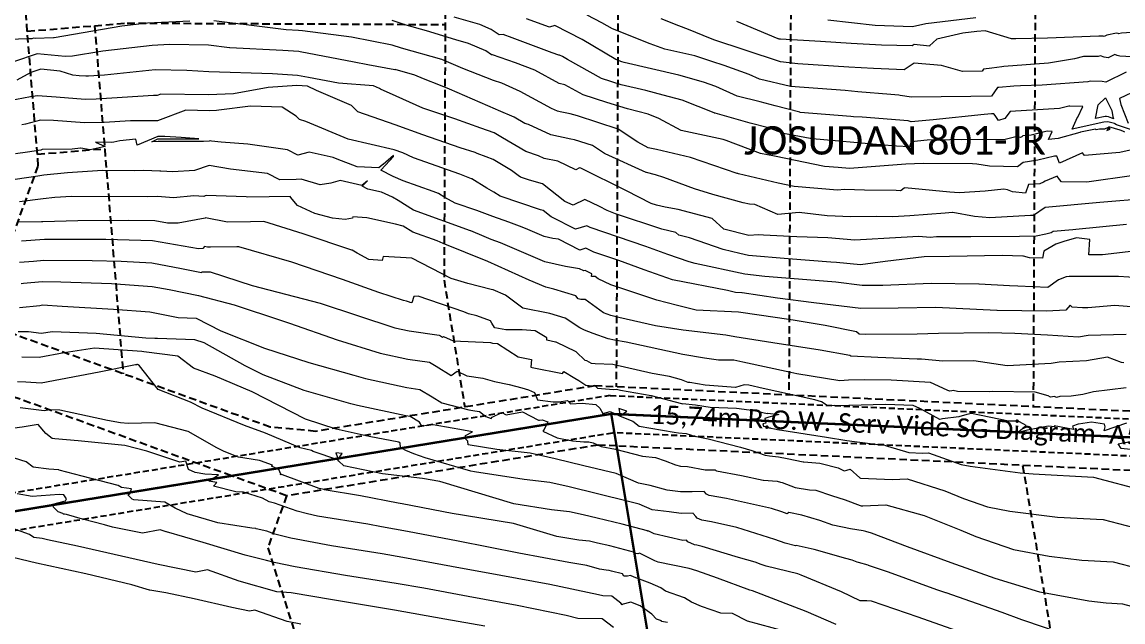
# Model space of a CAD drawing. Header units: metres. Extents: x 5688 to 19740, y -52 to 3406.
# Drawn here: x 7994.7 to 8461.1, y 1180.8 to 1435.2 of the extents above; entities that cross this region are included whole.
import ezdxf
from ezdxf.enums import TextEntityAlignment as Align

# ---------------------------------------------------------------- set-up
doc = ezdxf.new("R2010")
doc.units = ezdxf.units.M
doc.linetypes.add('DASHED', pattern=[19.05, 12.7, -6.35])
doc.linetypes.add('HIDDEN', pattern=[9.525, 6.35, -3.175])
for name, color, linetype in [('Contours', 7, 'Continuous'), ('DORPNAAM', 7, 'Continuous'), ('LINES', 7, 'Continuous'), ('SERV', 7, 'Continuous'), ('SITE', 7, 'Continuous')]:
    doc.layers.add(name, color=color, linetype=linetype)
doc.styles.add('CALIBRII', font='calibri.ttf')

# ---------------------------------------------------------------- blocks, each defined once
blk = doc.blocks.new('CONTOURS-CG')
at = {"layer": 'Contours', "color": 253, "lineweight": 9, "true_color": 0xa1a3a5}
for points, elevation in [([(32300.72, 249.99), (32275.65, 248.19), (32274.46, 247.94), (32274.28, 248.15), (32273.64, 248.21), (32269.54, 247.34), (32268.31, 246.88), (32267.91, 247.04), (32266.02, 246.93), (32244.33, 246.11), (32230.98, 245.8), (32229.14, 245.79), (32217.98, 249.3), (32217.98, 249.3), (32214.46, 248.96), (32208.52, 248.25), (32197.44, 245.73), (32194.41, 242.81), (32194.41, 242.8), (32187.79, 243.44), (32187.02, 242.93), (32174.05, 243.15), (32161.1, 243.87), (32148.16, 244.64), (32131.19, 245.7), (32130.68, 245.74), (32130.42, 245.83), (32130.18, 245.9), (32112.67, 253.12)], 1444.5), ([(32277.7, 231.75), (32269.02, 227.54), (32267.55, 227.73), (32262.46, 227.88), (32261.4, 227.62), (32242.03, 226.26), (32232.97, 225.94), (32230.01, 225.77), (32223.73, 225.27), (32223.22, 225.2), (32220.61, 221.47), (32220.61, 221.47), (32211.88, 221.35), (32186.79, 221.04), (32181.92, 221.78), (32181.4, 221.91), (32177.9, 222.18), (32163.99, 223.35), (32163.98, 223.35), (32158.62, 224), (32158.61, 224), (32135.45, 225.59), (32135.44, 225.59), (32122.33, 228.71), (32117.97, 230.68), (32107.3, 234.5), (32102.19, 236.2), (32094.94, 238.59), (32082.28, 241.5), (32082.28, 241.5), (32076.05, 243.77), (32060.09, 250.01), (32055.5, 252.68), (32049.31, 255.92)], 1445.5), ([(32277.05, 206.24), (32276.27, 206.67), (32275.12, 207.08), (32270.38, 208.47), (32270.29, 208.46), (32268.47, 207.52), (32268.47, 207.52), (32266.34, 207.6), (32264.94, 207.24), (32264.7, 207.55), (32258.34, 206.31), (32258.05, 206.1), (32248.82, 203.54), (32244.74, 203.19), (32246.38, 206.6), (32244.25, 206.66), (32237.42, 204.96), (32233.89, 204.75), (32233.49, 204.25), (32232.92, 204.07), (32230.94, 204.34), (32226.45, 203.19), (32207.89, 203.01), (32204.76, 203.1), (32203.03, 203.09), (32193.33, 202.86), (32186.54, 202.11), (32185.83, 200.02), (32185.83, 200.02), (32180.34, 200.4), (32173.44, 200.97), (32144.83, 203.51), (32144.83, 203.51), (32144.19, 203.55), (32143.84, 203.58), (32132.55, 205.68), (32126.09, 208.14), (32118.36, 210.15), (32103.61, 214.26), (32103.59, 214.26), (32103.28, 214.33), (32103.11, 214.42), (32089.53, 219.87), (32081.45, 221.89), (32074.13, 224), (32074.13, 224), (32063.7, 226.4), (32063.7, 226.4), (32055.43, 229.04), (32040.96, 237.1), (32038.86, 238.32), (32037.6, 238.98), (32037.36, 238.9), (32034.56, 239.91), (32017.56, 246.27), (32017.56, 246.27), (32013.69, 247.66), (32012.04, 247.56), (32008.64, 249.79), (32003.83, 251.95), (31993, 254.99)], 1446.5), ([(32280.93, 187.92), (32260.98, 185.1), (32250.25, 185.25), (32249.49, 186.25), (32248.49, 187.56), (32248.49, 187.57), (32243.38, 185.51), (32242.71, 185.02), (32241.16, 184.34), (32236.34, 184.07), (32235.07, 180.39), (32235.07, 180.39), (32229.58, 180.96), (32227.43, 181.85), (32225.85, 182.15), (32217.95, 181.3), (32206.98, 180.54), (32202.93, 180.89), (32183.86, 182.64), (32183.61, 182.58), (32182.31, 181.58), (32181.96, 181.45), (32180.27, 181.56), (32166.85, 181.71), (32158.4, 181.94), (32155.41, 181.71), (32155.4, 181.71), (32137.04, 183.21), (32130.19, 184.62), (32113.5, 188.63), (32113.5, 188.63), (32113.15, 188.7), (32113.09, 188.71), (32112.93, 188.77), (32093.15, 195.56), (32078.66, 198.91), (32075.14, 199.68), (32070.84, 201.99), (32062.5, 207.52), (32062.49, 207.53), (32045.26, 213.23), (32042.17, 214.05), (32037.93, 214.94), (32036.74, 215.19), (32034.15, 216.37), (32021, 223.47), (32021, 223.47), (32013.15, 227.01), (32009.66, 228.19), (31996.71, 233.3), (31987.78, 237.09), (31987.72, 237.11), (31970.68, 241.91), (31966.73, 243.13), (31949.51, 246.57), (31928.69, 249.24), (31926.98, 249.39), (31921.85, 249.64), (31921.85, 249.64), (31912.8, 250.85), (31891.22, 253.46)], 1447.5), ([(31880.96, 253.3), (31863.1, 252.48), (31863.06, 252.48), (31852.16, 251.18), (31823.5, 246.26), (31823.23, 246.23), (31823.23, 246.23), (31815.5, 246.02), (31814.73, 246.1), (31814.07, 245.87), (31812.25, 245.91), (31800.78, 245.46), (31800.78, 245.46), (31785.61, 246.54), (31784.12, 246.67), (31781.81, 247.1), (31765.34, 252.4), (31755.77, 257.04)], 1447.5), ([(32277.78, 167.18), (32256.38, 164.99), (32255.07, 164.86), (32246.7, 164.11), (32245.91, 163.57), (32243.61, 163), (32239.59, 162.2), (32232.47, 162.04), (32211.85, 161.87), (32197.27, 161.83), (32194.65, 161.67), (32189.77, 162.09), (32189.77, 162.09), (32182.35, 161.56), (32162.75, 160.5), (32151.26, 161.53), (32138.1, 161.94), (32124.06, 162.56), (32121.94, 162.81), (32117.79, 162.43), (32117.78, 162.43), (32107.27, 165.08), (32102.27, 169.65), (32102.27, 169.65), (32087.85, 173.52), (32082.41, 174.42), (32078.76, 175.3), (32076.42, 176.09), (32066.05, 181.42), (32046.62, 191), (32046.04, 191.09), (32044.59, 190.37), (32036.88, 193.94), (32031.09, 195.17), (32028.73, 196.25), (32023.34, 198.06), (32023.33, 198.06), (32013.48, 203.82), (32009.86, 205.98), (32004.23, 207.92), (31993.3, 211.89), (31993.29, 211.89), (31979.68, 216.47), (31979.65, 216.48), (31968.43, 221.56), (31968.35, 221.5), (31961.74, 224.49), (31961.28, 224.82), (31958.82, 225.97), (31943.92, 227.06), (31931.24, 229.41), (31926.56, 230.32), (31926.54, 230.32), (31916.02, 230.99), (31889.05, 231.88), (31879.75, 232.44), (31879.75, 232.44), (31866.25, 232.64), (31844.87, 230.49), (31838.01, 230.02), (31836.92, 230), (31834.06, 230.21), (31831.41, 230.44), (31826.04, 232.18), (31817.94, 233.01), (31813.58, 231.53), (31807.71, 228.35)], 1448.5), ([(32214, 254.69), (32192.77, 252.14), (32187.18, 250.87), (32187.17, 250.86), (32171.37, 251.47), (32151.22, 253.76)], 1444), ([(32282.81, 238.05), (32274.99, 238.51), (32273.86, 238.82), (32272.85, 239.24), (32269.97, 237.85), (32268.41, 238.05), (32266.76, 238.63), (32265.87, 238.36), (32259.55, 238.34), (32255.75, 237.43), (32244.81, 235.46), (32225.79, 234.06), (32225.79, 234.06), (32225.05, 233.92), (32220.72, 233.47), (32217.24, 232.95), (32216.95, 232.55), (32216.63, 232.07), (32216.62, 232.07), (32208.38, 231.97), (32199.45, 234.47), (32187.82, 235.59), (32183.55, 232.69), (32170.59, 233.21), (32160.17, 233.85), (32138.58, 235.28), (32131.24, 236.05), (32116.3, 241.01), (32103.01, 245.41), (32102.99, 245.41), (32098.51, 247.26), (32092.31, 249.85), (32088.09, 251.38), (32080.64, 254.29)], 1445), ([(32283.18, 144.52), (32274.42, 145.12), (32274.42, 145.12), (32253.52, 145.14), (32252.19, 144.9), (32249.04, 143.68), (32244.49, 140.41), (32231.84, 140.97), (32228.29, 141.14), (32215.4, 141.8), (32215.31, 141.81), (32195.05, 142.08), (32174.61, 141.28), (32165.82, 141.21), (32154.64, 142.63), (32145.92, 143.41), (32124.53, 145.06), (32116.09, 146.1), (32116.09, 146.1), (32095.05, 150.64), (32092.6, 151.26), (32083.52, 154.37), (32074.16, 157.79), (32050.6, 165.85), (32050.36, 165.95), (32050.31, 165.97), (32049.14, 166.55), (32044.43, 165.11), (32044.43, 165.11), (32034.39, 170.2), (32034.11, 170.38), (32030.74, 173.02), (32030.73, 173.02), (32029.51, 173.39), (32012.41, 179.14), (32009.82, 180.83), (32006.78, 182.51), (32000.4, 186.45), (32000.37, 186.46), (31995.31, 188.51), (31975.78, 195.34), (31975.78, 195.34), (31971.24, 197.58), (31971.24, 197.58), (31967.51, 198.77), (31948.05, 203.36), (31948.05, 203.36), (31930.17, 210.73), (31927.49, 211.65), (31926.06, 213.1), (31920.12, 216.87), (31906.68, 217.24), (31893.34, 215.65), (31892.29, 215.51), (31889.19, 215.36), (31879.28, 215.56), (31867.3, 211.11), (31855.81, 211.14), (31844.72, 210.38), (31836.4, 210.25), (31823.3, 211.22), (31817.71, 211.3), (31811.32, 209.63), (31809.8, 209.32)], 1449.5), ([(32282.56, 224.25), (32274.86, 220.52), (32275.42, 217.97), (32278.45, 210.13)], 1446), ([(32279.52, 207.47), (32273.55, 209.42), (32272.84, 209.84), (32272.67, 209.9), (32269.87, 210.72), (32268.16, 210.54), (32254.72, 207.6), (32257.07, 212.58), (32257.13, 212.62), (32259.28, 217.09), (32253.78, 217.32), (32253.36, 217.27), (32249.41, 216.29), (32228.58, 215.06), (32226.2, 212.1), (32223.52, 211.25), (32222.14, 213.27), (32222.13, 213.28), (32221.63, 214.08), (32220.56, 214.06), (32217.54, 213.72), (32195.84, 211.49), (32186.6, 210.7), (32185.36, 211.01), (32165.8, 212.58), (32162.19, 212.78), (32161.04, 212.87), (32139.53, 214.68), (32139.48, 214.69), (32128.96, 217.43), (32122.59, 219.2), (32122.58, 219.2), (32112.91, 221.5), (32112.85, 221.52), (32103.85, 225.58), (32098.63, 227.45), (32088.14, 230.47), (32065, 235.8), (32064.98, 235.8), (32064.01, 236.16), (32061.53, 237.13), (32047.18, 245.5), (32035.62, 251.54), (32033.36, 250.79), (32023.68, 254.29)], 1446), ([(32277.67, 120.53), (32261.62, 120.01), (32257.51, 119.36), (32257.5, 119.36), (32244.3, 120.22), (32230.55, 120.93), (32219.48, 121.17), (32198.17, 120.85), (32189.19, 120.68), (32189.17, 120.68), (32167.4, 120.47), (32164.49, 120.58), (32163.43, 121.63), (32150.08, 124.3), (32136.65, 126.51), (32129.89, 127.6), (32113.38, 129.96), (32095.48, 130.86), (32095.47, 130.86), (32087.57, 132.79), (32078.81, 135.01), (32059.34, 141.53), (32054.02, 144.15), (32052.75, 145.07), (32051.18, 145.03), (32051.28, 146.23), (32048.44, 147.63), (32047.92, 147.48), (32046.14, 148.39), (32040.16, 149.26), (32031.42, 151.3), (32012.61, 159.42), (32008.68, 160.78), (32005.68, 161.98), (31999.97, 164.49), (31999.96, 164.49), (31975.76, 173.27), (31975.76, 173.27), (31969.31, 177.28), (31966.79, 178.74), (31962.18, 180.9), (31956.46, 182.16), (31956.46, 182.16), (31954.07, 183.36), (31956.24, 185.7), (31953.82, 183.65), (31944.7, 185.74), (31940.69, 184.65), (31936.25, 183.9), (31928.12, 186.37), (31926.06, 186.15), (31919.19, 186.12), (31913.97, 188.76), (31898.22, 190.6), (31889.22, 192.11), (31883.03, 190.02), (31873.78, 189.44), (31868.76, 189.72), (31868.34, 189.74), (31861.47, 190.01), (31857.59, 189.89), (31844.06, 189.98), (31844.06, 189.98), (31829.23, 189), (31819.19, 187.98), (31816.59, 187.65), (31807.01, 186.22)], 1450.5), ([(32279.36, 198.64), (32274.94, 197.64), (32260.01, 196.35), (32259.15, 197.47), (32249.41, 193.19), (32248.34, 196.09), (32247.28, 196.13), (32240.25, 194.34), (32234.04, 193.35), (32231.64, 191.51), (32231.63, 191.51), (32219.76, 191.84), (32214.39, 192.73), (32212.53, 192.86), (32191.62, 192.92), (32184.29, 192.64), (32160.47, 190.87), (32160.47, 190.87), (32155.7, 191.23), (32149.85, 191.75), (32128.66, 196.11), (32122.82, 197.19), (32108.23, 202.75), (32107.76, 202.88), (32106.87, 203.12), (32089.21, 207.01), (32079.69, 212.12), (32075.15, 213.94), (32066.34, 216.14), (32057.61, 218.85), (32047.64, 222.03), (32039.93, 226.32), (32039.93, 226.32), (32037.51, 226.89), (32027.18, 232.56), (32018.95, 235.63), (32009.27, 239.11), (32008.85, 239.09), (32006.33, 240.74), (31999.06, 243.83), (31993.65, 245.35), (31981.19, 249.22), (31981.19, 249.22), (31972.59, 251.64), (31972.59, 251.64), (31966.71, 253.58)], 1447), ([(32277.69, 97.85), (32263.79, 96.13), (32259.25, 95.02), (32254.4, 94.28), (32249.6, 94.27), (32249.59, 94.27), (32248.17, 93.73), (32247.31, 94.14), (32245.68, 93.89), (32245.68, 93.89), (32244.63, 94.47), (32239.06, 96.07), (32220.86, 96.27), (32219.8, 96.22), (32206.22, 96.33), (32204.41, 96.7), (32203.78, 96.58), (32202.87, 96.42), (32201.9, 96.94), (32194.79, 100.11), (32178.09, 101.19), (32166.75, 101.3), (32160.06, 101.11), (32156.34, 100.8), (32138.09, 103.83), (32135.59, 104.31), (32115.3, 108.74), (32111.41, 109.65), (32104.95, 109.54), (32099.01, 110.46), (32089.89, 111.98), (32065.84, 117.28), (32065.84, 117.28), (32060.94, 118.06), (32058.21, 118.66), (32051.91, 120.97), (32048.13, 122.39), (32046.19, 123.26), (32039.97, 127.38), (32039.96, 127.39), (32033.53, 129.41), (32022.09, 131.69), (32014.78, 137.16), (32009.46, 139.44), (32008.66, 139.52), (31998.79, 142.16), (31991.73, 144.25), (31975.11, 152.83), (31975.11, 152.83), (31962.88, 153.5), (31962.46, 151.81), (31956.82, 152.34), (31951.9, 154.96), (31949.79, 156.23), (31949.62, 156.29), (31929.05, 163.16), (31912.32, 168.36), (31906.7, 168.26), (31896.97, 168.14), (31887.59, 169.9), (31887.47, 169.76), (31876.04, 167.68), (31871.48, 167.75), (31866.1, 168.68), (31855.04, 168.87), (31833.51, 168.75), (31818.69, 168.27), (31818.09, 168.23), (31807.78, 168.13)], 1451.5), ([(32286.92, 178.2), (32266.56, 176.42), (32243.37, 174.35), (32238.42, 170.93), (32238.25, 170.89), (32237.1, 170.89), (32219.92, 169.9), (32219.91, 169.9), (32213.4, 170.46), (32204.17, 172.22), (32204.16, 172.22), (32200.94, 171.87), (32186.02, 170.84), (32178.84, 170.41), (32171.83, 170.52), (32161.02, 170.41), (32161.02, 170.41), (32150.96, 170.85), (32139.18, 172.26), (32139.17, 172.26), (32130.14, 171.43), (32130.13, 171.43), (32120.29, 175.56), (32118.09, 175.74), (32115.43, 176.29), (32102.57, 179.8), (32094.81, 182.2), (32081.87, 187), (32078.26, 188.24), (32074.39, 189.13), (32074.38, 189.14), (32056.93, 197.09), (32056.7, 197.22), (32051.56, 200.62), (32051.56, 200.62), (32044.02, 203.05), (32042.44, 203.37), (32033.92, 205.18), (32024.52, 209.46), (32022.98, 209.98), (32018.45, 212.63), (32011.8, 215.42), (32010.56, 216.03), (31991.05, 224.44), (31987.25, 226), (31979.95, 228.88), (31976.37, 230.4), (31967.95, 232.77), (31967.88, 232.73), (31956.41, 234.83), (31950.66, 235.92), (31927.68, 240.38), (31927.16, 240.46), (31920.4, 240.89), (31897.89, 241.97), (31897.85, 241.98), (31888.93, 243.17), (31888.93, 243.17), (31872.36, 243.4), (31865, 243.06), (31844.15, 240.6), (31843.23, 240.46), (31831.34, 238.43), (31831.34, 238.43), (31828.16, 238.34), (31816.35, 239.55), (31816.33, 239.55), (31806.23, 236.12)], 1448), ([(31808.85, 151.17), (31814.75, 151.62), (31819.08, 152), (31839.67, 151.91), (31851.85, 151.54), (31864.92, 150.87), (31877.42, 148.47), (31885.97, 146.81), (31886.17, 147.03), (31889.63, 147.09), (31907.44, 141.33), (31936.22, 133.81), (31936.22, 133.81), (31967.89, 123.37), (31967.89, 123.37), (31973.89, 122.06), (31986.68, 120.26), (31987.12, 119.99), (31988.1, 119.39), (31988.49, 119.68), (31992.5, 117.75), (32008.34, 117.07), (32009.2, 116.78), (32009.2, 116.78), (32011.33, 116.71), (32020.11, 110.98), (32025.69, 109.9), (32025.48, 106.59), (32026.01, 106.47), (32038.9, 103.95), (32039.38, 104.83), (32044.08, 101.97), (32045.74, 100.93), (32048.8, 98.95), (32052.83, 98.54), (32052.83, 98.54), (32053.68, 97.75), (32053.68, 97.75), (32060.45, 97.11), (32061.81, 97.36), (32063.38, 96.84), (32076.42, 94.59), (32089.26, 91.26), (32089.28, 91.2), (32089.69, 91.14), (32089.74, 91.18), (32095.25, 90.65), (32101.42, 89.62), (32101.43, 89.62), (32112.52, 89.22), (32120.02, 88.33), (32125.52, 87.03), (32125.84, 87.14), (32130.56, 86.58), (32126.28, 85.47), (32124.58, 84.85), (32125.08, 82.83), (32123.75, 82.63), (32123.97, 81.65), (32126.08, 81), (32126.25, 80.98), (32126.85, 80.87), (32127.17, 80.85), (32128.64, 80.56), (32130, 80.25), (32150.74, 76.91), (32159.31, 75.59), (32162.63, 75.1), (32172.6, 73.83), (32174.19, 73.98), (32176.58, 73.17), (32185.58, 70.42), (32191.36, 70.19), (32193.88, 70.29), (32207.75, 65.44), (32211.63, 64.74), (32232.71, 61.89), (32238.29, 61.37), (32263.87, 60.06), (32263.88, 60.06), (32285.11, 54.39)], 1452.5), ([(32280.95, 155.88), (32267.64, 154.22), (32261.88, 154.28), (32262.24, 160.79), (32256.6, 161.45), (32251.25, 159.96), (32247.82, 158.8), (32242.75, 155.84), (32242.19, 152.92), (32236.67, 152.99), (32234.2, 153.7), (32233.85, 153.73), (32225.17, 154.01), (32202.89, 153.49), (32192.08, 153.4), (32175.63, 151.37), (32165.14, 150.05), (32154.93, 150.97), (32152.59, 151.16), (32134.53, 152.55), (32117.6, 154.02), (32113.99, 154.8), (32106.95, 156.58), (32092.66, 161.47), (32088.14, 162.61), (32086.89, 163.76), (32086.89, 163.76), (32081, 165.17), (32061.33, 171.6), (32057.84, 173.06), (32054.58, 174.74), (32048.3, 177.77), (32043.34, 175.3), (32039.87, 176.91), (32030.38, 184.31), (32030.38, 184.31), (32024.89, 185.96), (32021.12, 187.22), (32020.09, 187.9), (32017.21, 190.04), (32017.2, 190.04), (32009.44, 194.68), (32006.47, 195.88), (32002.79, 197.16), (32002.77, 197.17), (32001.91, 197.6), (31995.58, 199.62), (31979.75, 205.09), (31968.03, 209.34), (31952.18, 214.83), (31949.52, 217.52), (31934.66, 223.95), (31930.8, 225.76), (31926.32, 226.09), (31914.15, 225.25), (31899.55, 222.55), (31899.55, 222.55), (31888.88, 222.03), (31868.67, 222.43), (31867.12, 221.86), (31865.64, 221.86), (31841.37, 220.2), (31836.66, 220.13), (31824.33, 221.04), (31816.43, 221.72), (31813.44, 221.29), (31801.62, 218.93)], 1449), ([(32285.01, 131.83), (32272.89, 132.76), (32261.43, 131.79), (32259.1, 131.79), (32254.82, 132.08), (32253.94, 132.98), (32252.07, 130.79), (32243.94, 130.33), (32222.98, 130.69), (32222.86, 130.69), (32197.04, 131.89), (32197.04, 131.89), (32181.03, 131.61), (32165.28, 131.5), (32145.29, 133.91), (32129.92, 135.96), (32114.92, 138.11), (32114.87, 138.12), (32112.19, 138.25), (32108.72, 139.1), (32085.52, 143.72), (32085.52, 143.72), (32073.45, 147.89), (32062.76, 151.8), (32062.76, 151.8), (32052.12, 155.45), (32048.79, 157.09), (32046.17, 156.3), (32046.17, 156.3), (32037.2, 160.87), (32034.71, 161.24), (32031.07, 162.09), (32023.24, 165.47), (32020.62, 166.37), (32016.19, 168.15), (32009.41, 170.56), (32002.58, 173.05), (32002.57, 173.05), (31993.42, 176.16), (31989.03, 178.59), (31986.3, 180.27), (31984.14, 181.15), (31971.32, 185.63), (31971.32, 185.63), (31967.1, 187.51), (31961.87, 190.13), (31965.67, 194.28), (31965.76, 194.33), (31967.21, 195.89), (31967.23, 196.31), (31962.84, 192.62), (31962.81, 192.57), (31961.05, 191.08), (31961.05, 191.08), (31951.92, 191.61), (31943.39, 194.8), (31941.76, 195.49), (31931.57, 197.83), (31926.77, 196.52), (31926.77, 196.52), (31922.42, 198.73), (31905.54, 201.21), (31894.28, 202.01), (31890.22, 202.48), (31889.59, 202.58), (31889.15, 202.44), (31886.73, 202.28), (31867.55, 202.31), (31864.84, 202.23), (31867.47, 203.38), (31869.48, 203.39), (31878.15, 203.38), (31884.83, 203.51), (31877.33, 204.01), (31870.4, 204.37), (31867.51, 204.5), (31867.41, 204.49), (31858.73, 200.7), (31858.1, 203.29), (31851.36, 202.62), (31848.76, 202.02), (31847.84, 201.9), (31840.98, 201.97), (31845.13, 200.15), (31838.71, 198.84), (31834.84, 199.46), (31834.7, 199.46), (31831.13, 199.09), (31831.11, 199.09), (31818.42, 198.88), (31817.94, 198.64), (31812.21, 197.73), (31807.08, 197.04)], 1450), ([(31808.81, 131.96), (31817.46, 132.84), (31818.53, 133), (31826.87, 132.57), (31848.61, 131.26), (31864.03, 130.09), (31876.12, 127.68), (31876.12, 127.68), (31883.66, 127.44), (31883.67, 127.44), (31894.13, 122.06), (31912.57, 114.71), (31931.42, 108.62), (31950.49, 103.19), (31955.45, 101.83), (31972.93, 98.02), (31978.46, 97.24), (31983.62, 94.01), (31987.71, 91.52), (31999.17, 88.62), (32001.67, 88.18), (32003.66, 87.8), (32003.67, 87.8), (32006.46, 85.72), (32008.59, 84.91), (32009.06, 85.38), (32013.21, 87.4), (32015.04, 86.47), (32021.89, 87.67), (32028.74, 84.23), (32029.2, 84.18), (32030.27, 84.32), (32032.66, 83.42), (32031.08, 80.22), (32030.59, 79.56), (32036.62, 76.64), (32043.09, 75.47), (32047.89, 74.99), (32050.07, 74.97), (32051.84, 74.55), (32055.29, 73.05), (32055.29, 73.05), (32061.34, 71.83), (32072.79, 68.86), (32072.8, 68.85), (32078.26, 68.34), (32078.26, 68.34), (32082.42, 66.92), (32086.72, 65.22), (32086.73, 65.22), (32088.82, 64.61), (32091.79, 64.59), (32099.29, 63.12), (32099.29, 63.12), (32102.07, 63.14), (32103.51, 63.16), (32103.78, 62.83), (32103.78, 62.83), (32104.12, 62.69), (32114.66, 60.78), (32123.95, 58.71), (32123.98, 58.71), (32129.8, 58.27), (32129.8, 58.27), (32131.17, 57.92), (32131.97, 57.77), (32137.45, 55.64), (32137.46, 55.64), (32143.45, 54.69), (32146.25, 54.46), (32152.82, 52.23), (32158.64, 50.42), (32158.65, 50.42), (32164.95, 48.05), (32165.43, 47.86), (32166.05, 47.83), (32175.91, 48.21), (32192.11, 43.82), (32207.67, 37.58), (32213.96, 34.91), (32229.98, 29.31), (32245.11, 26.58), (32258.89, 24.84), (32272.1, 24.16), (32272.11, 24.16), (32283.09, 21.23)], 1453.5), ([(32276.69, 108.48), (32275.73, 108.59), (32269.75, 110.85), (32269.74, 110.85), (32260.89, 109.35), (32249.33, 108.75), (32245.91, 108.23), (32227.27, 107.22), (32213.12, 109.28), (32199.94, 109.15), (32190.97, 109.98), (32189.1, 110.06), (32172.46, 110.72), (32161, 111.28), (32160.63, 111.64), (32147.98, 113.89), (32127.92, 116.99), (32111.92, 119.57), (32108.01, 120.23), (32089.99, 122.35), (32078.34, 124.22), (32062.67, 127.65), (32059.34, 128.5), (32056.3, 129.62), (32048.51, 135.33), (32048.5, 135.33), (32046.7, 135.29), (32045.53, 135.62), (32044.46, 136.92), (32035.26, 139.69), (32031.77, 140.51), (32024.74, 143.54), (32007.26, 151.46), (32007.26, 151.47), (31988.28, 159.08), (31985.83, 160.16), (31975.5, 163.9), (31975.49, 163.91), (31971.43, 166.43), (31971.42, 166.43), (31968.07, 167.23), (31968.06, 167.23), (31955.94, 170.02), (31950.08, 170.34), (31949.95, 169.82), (31946.81, 169.22), (31941.47, 169.79), (31934, 171.79), (31926.6, 175.13), (31923.7, 178.78), (31923.66, 178.99), (31923.64, 178.99), (31905.51, 178.77), (31904.93, 178.88), (31887.97, 179.45), (31887.51, 179.21), (31886.99, 178.93), (31886.98, 178.93), (31882.74, 179.35), (31874.02, 178.47), (31867.26, 178.93), (31863.05, 178.79), (31830.92, 179.01), (31830.92, 179.01), (31823.76, 178.54), (31818.91, 178.04), (31808.83, 176.8)], 1451), ([(32286.13, 70.97), (32275.53, 72.14), (32274.22, 74.14), (32280.12, 75.26)], 1452), ([(32277.78, 82.94), (32268.31, 79.65), (32268.79, 81.35), (32268.45, 82.53), (32262.95, 83.38), (32257.45, 82.52), (32257.4, 82.51), (32254.88, 81.56), (32255.42, 80.16), (32247.15, 81.72), (32247.39, 81.4), (32244.64, 81.57), (32235.84, 79.96), (32231.43, 78.84), (32235.24, 81.98), (32232.44, 83.53), (32231.78, 83.72), (32227.84, 83.75), (32212.08, 86.93), (32212.08, 86.93), (32210.22, 86.58), (32206.75, 85.62), (32206.74, 85.62), (32199.87, 84.71), (32198.69, 84.5), (32190.32, 89.05), (32187.37, 90.36), (32175.77, 90.86), (32160.21, 90.41), (32157.61, 90.19), (32150.93, 90.38), (32148.55, 92.01), (32145.82, 92.77), (32123.95, 97.55), (32117.85, 98.96), (32115.78, 99.21), (32112.15, 98.05), (32099.31, 99), (32092.76, 100.09), (32092.18, 100.15), (32092.18, 100.15), (32089.27, 101.32), (32084.18, 102.64), (32076.92, 103.9), (32060.16, 107.77), (32060.15, 107.77), (32052.71, 108.09), (32051.19, 108.23), (32049.17, 109.26), (32048.5, 109.5), (32044.71, 113.13), (32036.15, 117.23), (32035.84, 117.24), (32032.19, 118.11), (32032.22, 118.56), (32032.25, 119.04), (32032.25, 119.04), (32027.23, 122.08), (32021.72, 122.52), (32016.1, 122.45), (32014.85, 122.4), (32010.16, 123.31), (32010.03, 123.39), (32008.95, 125.23), (32008.95, 125.23), (32008.38, 126.23), (32002.59, 128.47), (31999.07, 129.21), (31999.07, 129.21), (31997.1, 130.06), (31977.69, 136.77), (31975.83, 136.6), (31975.09, 133.98), (31974.37, 134.08), (31974.11, 134.14), (31972.72, 134.6), (31971.45, 134.93), (31961, 138.31), (31945.72, 143.87), (31924.24, 151.17), (31901.74, 157.6), (31900.97, 157.72), (31889.74, 157.53), (31888.43, 157.52), (31887.16, 157.76), (31886.52, 157), (31884.7, 156.77), (31865.25, 160.14), (31845.42, 160.77), (31825.58, 160.83), (31825.25, 160.83), (31819.44, 160.73), (31809.7, 160.06)], 1452), ([(32272, 212.8), (32272, 212.8), (32272.33, 211.98), (32270.22, 212.73), (32269.36, 212.98), (32268.83, 212.92), (32264.7, 212.02), (32265.81, 217.87), (32268.9, 220.78), (32271.66, 215.48), (32272, 212.8), (32272, 212.8)], 1445.5), ([(32252.21, -6.82), (32233.48, -0.45), (32225.11, 2.65), (32201.45, 10.9), (32201.28, 10.96), (32197.49, 12.31), (32176.95, 19.7), (32168.45, 22.62), (32168.38, 22.64), (32164.32, 23.89), (32163.64, 23.91), (32161.64, 24.77), (32158.88, 25.46), (32145.46, 29.31), (32145.46, 29.31), (32137.93, 31.09), (32137.56, 30.89), (32133.18, 32.01), (32128.86, 33.64), (32112.73, 38.67), (32102.04, 41.04), (32097.94, 41.78), (32095.88, 42.64), (32095.3, 43.37), (32094.27, 44.67), (32094.25, 44.68), (32089.16, 44.6), (32084.02, 45.31), (32076.93, 46.19), (32071.37, 48.62), (32066.33, 49.8), (32041.7, 55.91), (32041.7, 55.91), (32033.49, 57.7), (32022.63, 58.95), (32001.55, 62.29), (32000.08, 62.62), (31980.74, 68.26), (31975.91, 69.93), (31972.52, 71.27), (31970.26, 72.55), (31970.1, 74.4), (31969.52, 74.91), (31956.94, 77.26), (31943.01, 80.3), (31929.93, 84.61), (31907.37, 96.21), (31891.66, 102.8), (31882.49, 106.18), (31875.93, 111.27), (31875.93, 111.27), (31861.44, 113.21), (31860.6, 113.29), (31840.67, 114.68), (31827.69, 112.78), (31817.23, 110.78), (31817.18, 110.77), (31809.81, 110.9)], 1454.5), ([(31809.55, 142.16), (31810.49, 142.3), (31818.47, 142.99), (31826.3, 142.88), (31847.76, 142.1), (31865.09, 140.88), (31872.21, 139.51), (31884.69, 136.96), (31899.73, 133.03), (31919.81, 126.48), (31923.18, 125.3), (31943.41, 118.25), (31961.67, 112.6), (31961.67, 112.6), (31973.41, 110.04), (31982.57, 108.75), (31985.37, 107), (31991.67, 103.16), (31991.68, 103.16), (31994.18, 104.99), (31998.41, 102.96), (32005.07, 101.94), (32010.05, 100.52), (32016.23, 99.29), (32021.64, 97.92), (32024.51, 97.05), (32026.99, 95.85), (32028.23, 92.85), (32028.24, 92.85), (32034.96, 91.98), (32037.46, 92.01), (32041.04, 92.45), (32042.24, 91.1), (32047.21, 91.36), (32053.06, 90.76), (32054.7, 89.24), (32055.92, 86.98), (32059.02, 87.84), (32062.98, 85.94), (32063.29, 85.91), (32068.61, 83.75), (32071.33, 81.65), (32071.34, 81.64), (32086.23, 79.1), (32088.05, 78.86), (32091.23, 78.55), (32093.12, 77.9), (32094.59, 77.37), (32095.68, 77.28), (32100.52, 76.26), (32114.3, 72.78), (32119.14, 71.27), (32124.76, 69.32), (32126.54, 69.07), (32130.39, 68.59), (32134.04, 67.88), (32140.88, 66.54), (32140.88, 66.54), (32141.16, 66.5), (32147.92, 65.97), (32147.95, 65.96), (32148.52, 65.77), (32155.71, 63.94), (32155.72, 63.93), (32158.2, 62.71), (32159.26, 63.02), (32160.73, 63.46), (32160.73, 63.46), (32164.78, 59.71), (32165.18, 59.55), (32178.7, 59.01), (32184.9, 59.25), (32200.88, 54.22), (32208.8, 50.9), (32218.87, 47.38), (32228.37, 45.66), (32248.59, 43.1), (32267.99, 42.11), (32267.99, 42.11), (32284.1, 37.81)], 1453), ([(32270.86, 207.61), (32270.38, 208.45), (32269.51, 207.04), (32270.86, 207.61)], 1446.5), ([(32154.75, -2.39), (32142.1, 3.06), (32137.34, 4.85), (32119.38, 11.87), (32118.2, 12.16), (32104.56, 17.17), (32095.81, 20.26), (32092.6, 21.3), (32079.36, 24.03), (32079.36, 24.03), (32078.05, 24.52), (32071.55, 27.74), (32070.8, 27.54), (32069.9, 27.59), (32069.58, 28.13), (32058.93, 30.85), (32053.67, 32.07), (32050.27, 32.81), (32045.76, 33.33), (32036.42, 34.85), (32018.08, 40.4), (31998.2, 43.68), (31996.56, 43.92), (31992.17, 44.63), (31970.93, 48.68), (31969.21, 49.02), (31953.32, 52.06), (31937.97, 54.7), (31937.94, 54.71), (31935.75, 55.27), (31920.19, 60.95), (31920.19, 60.95), (31920.13, 60.96), (31920.05, 61), (31919.83, 61.07), (31919.25, 61.1), (31919.49, 61.25), (31918.64, 63.24), (31915.65, 64.69), (31916.06, 65.16), (31910.87, 66.98), (31910.5, 67.07), (31901.68, 68.42), (31901.68, 68.42), (31895.55, 70.89), (31892.47, 72.51), (31880.31, 79.31), (31866.22, 83.05), (31854.86, 82.75), (31851.67, 83.07), (31846.08, 84.1), (31825.93, 88.38), (31821.68, 88.61), (31819.28, 88.19), (31809.08, 89.37)], 1455.5), ([(32282.08, 4.65), (32276.23, 6.21), (32269.19, 6.57), (32261.85, 7.5), (32241.1, 11.24), (32222.17, 17.06), (32203.54, 23.72), (32184.96, 30.54), (32169.71, 36.2), (32167.32, 37.03), (32166.29, 37.3), (32160.92, 38.12), (32153.33, 39.68), (32147.85, 41.59), (32140.33, 43.95), (32134.81, 45.05), (32134.01, 44.48), (32131.78, 45.32), (32127.44, 46.67), (32108.35, 50.91), (32101.03, 52.23), (32099.83, 52.73), (32098.88, 53.92), (32093.75, 53.84), (32088.83, 53.8), (32083.24, 54.43), (32076.07, 56.47), (32071.02, 57.48), (32071, 57.49), (32061.61, 61.59), (32047.87, 64.82), (32035.72, 67.83), (32035.72, 67.83), (32025.11, 70.14), (32011.06, 71.76), (31998.92, 73.74), (31998.83, 75.2), (31997.8, 76.23), (31997.8, 76.23), (31997.83, 77.62), (32000.68, 79.16), (31995.35, 80.2), (31992.16, 80.78), (31992.09, 80.79), (31984.15, 82.17), (31979.23, 81.66), (31978.27, 83.28), (31974.35, 85.73), (31972.45, 85.99), (31951.96, 90.32), (31949.23, 91.07), (31929.47, 96.78), (31912.03, 103.33), (31904.49, 107.21), (31887.13, 116.99), (31883.16, 118.19), (31883.15, 118.19), (31867.36, 118.78), (31866.18, 118.74), (31862.4, 118.87), (31862.32, 118.88), (31841.28, 120.88), (31822.78, 121.63), (31818.05, 120.94), (31818.05, 120.94), (31812.6, 121.57), (31808.3, 121.58)], 1454), ([(32083.4, -1.57), (32080.85, -1.17), (32080.8, -0.97), (32078.63, -0.23), (32076.73, 1.88), (32071.78, 5.39), (32067.76, 7.05), (32067.23, 6.91), (32064.61, 6.11), (32064.1, 5.93), (32063.63, 6.64), (32059.74, 9.57), (32055.93, 9.64), (32054.12, 10.1), (32033.45, 14.45), (32012.69, 18.36), (31991.92, 22.18), (31971.21, 25.95), (31962.41, 27.47), (31941.04, 30.92), (31923.8, 34.11), (31923.79, 34.11), (31917.05, 35.84), (31913.59, 37.1), (31913.59, 37.1), (31909.15, 38.16), (31909.14, 38.16), (31908.94, 38.27), (31907.28, 38.45), (31892.81, 40.58), (31879.91, 44.45), (31874.85, 46.81), (31870.41, 49.34), (31857.24, 50.4), (31856.55, 50.64), (31854.7, 52.51), (31855.55, 53.01), (31856.34, 55.01), (31852, 55.56), (31850.69, 56.42), (31835.36, 60.45), (31825.69, 62.92), (31825.55, 63.13), (31821.31, 63.33), (31814.69, 64.23), (31811.68, 66.56), (31795.89, 71.5)], 1456.5), ([(32215.52, -8.54), (32189.53, 0.64), (32169.8, 7.48), (32167.8, 7.59), (32165.01, 7.55), (32157.03, 11.42), (32140.03, 18.41), (32138.63, 18.96), (32125.19, 22.26), (32123.07, 23.04), (32120.53, 23.93), (32113.38, 25.88), (32098.02, 30.66), (32098.02, 30.66), (32095.74, 31.17), (32094.86, 31.32), (32094.86, 31.33), (32091.92, 32.54), (32091.36, 33.25), (32089.79, 33.1), (32077.65, 36.04), (32075.42, 37.15), (32075.19, 37.09), (32074.93, 37.1), (32074.83, 37.26), (32064.21, 40.11), (32053.52, 42.63), (32047.68, 43.99), (32041.88, 45.26), (32034.2, 46.14), (32018.25, 48.74), (31986.97, 58.19), (31979.57, 59.41), (31962.66, 61.47), (31946.24, 64.85), (31944.11, 66.86), (31943.71, 67.36), (31943.7, 67.38), (31933.27, 70.87), (31932.52, 71.34), (31927.8, 72.48), (31913.05, 78.67), (31904.16, 81.95), (31886.18, 89.2), (31881.31, 91.76), (31881.31, 91.76), (31867.52, 97.21), (31859.66, 107.26), (31859.12, 107.68), (31858.88, 107.71), (31858.57, 107.73), (31858.36, 107.7), (31857.92, 107.62), (31857.23, 107.49), (31842.63, 104.55), (31818.04, 99.81), (31811.47, 100.23), (31808.06, 100.38)], 1455), ([(32005.93, -3.23), (31989.09, -0.15), (31967.68, 3.58), (31941.5, 8.03), (31923.89, 10.98), (31917.85, 11.4), (31917.84, 11.4), (31901.95, 15.95), (31888.5, 20.7), (31883.57, 19.75), (31867.65, 23.03), (31833.41, 30.74), (31820.69, 33.43), (31820.69, 33.44), (31818.44, 33.98), (31818.43, 33.98), (31814.93, 34.42), (31813.06, 35.67), (31806.04, 38.21)], 1457.5), ([(32132.89, -5.24), (32117.19, -1.09), (32117.19, -1.09), (32110.91, 2.26), (32110.91, 2.26), (32105.95, 2.34), (32097.82, 5.16), (32093.58, 6.97), (32090.53, 8.78), (32090.52, 8.79), (32082.5, 11.74), (32082.5, 11.74), (32080.5, 13.15), (32075.96, 15.03), (32069.25, 17.56), (32069.22, 17.57), (32067.68, 18.34), (32066.41, 17.99), (32064.88, 18.08), (32064.33, 18.99), (32059.65, 20.15), (32058.65, 20.37), (32057.33, 20.52), (32054.59, 20.97), (32049.2, 22.6), (32041.58, 23.84), (32020.32, 27.79), (31994.7, 32.81), (31973.26, 36.98), (31962.26, 39.01), (31956.44, 40.01), (31935.09, 43.54), (31930.88, 44.41), (31930.86, 44.41), (31926.4, 45.56), (31916.89, 49.02), (31916.89, 49.02), (31914.63, 49.56), (31911.81, 51.08), (31903.77, 53.62), (31900.5, 53.78), (31891.09, 56.21), (31892.5, 57.76), (31889.09, 58.36), (31890.4, 59.29), (31893.08, 61.01), (31887.41, 61.29), (31883.28, 61.97), (31880.5, 63.29), (31879.28, 66.75), (31876.83, 66.4), (31862.84, 71.04), (31853.4, 73.45), (31833.74, 75.34), (31823.77, 76.26), (31823.76, 76.26), (31822.71, 76.41), (31820.01, 78.49), (31816.72, 82.28), (31809.99, 81.2), (31800.21, 79.96)], 1456), ([(32060.42, -3.68), (32055.62, -0.07), (32055.62, -0.07), (32045.3, 0.12), (32040.39, 1.39), (32019.69, 5.62), (31998.92, 9.48), (31980.15, 12.9), (31968.38, 14.92), (31947.01, 18.36), (31925.67, 21.97), (31916.72, 23.81), (31916.71, 23.81), (31913.48, 24.64), (31904.43, 26.99), (31886.66, 32.32), (31871.05, 36.79), (31871.02, 36.8), (31868.45, 37.71), (31860.9, 36.25), (31848.25, 38.86), (31844.87, 39.83), (31835.53, 42.22), (31828.75, 44.11), (31828.74, 44.11), (31827.93, 44.31), (31827.42, 44.37), (31827.16, 44.55), (31825.25, 45.24), (31823.23, 47.27), (31822.96, 48.53), (31828.36, 50.01), (31828.7, 50.86), (31827.58, 52.54), (31825.6, 52.63), (31814.2, 51.77), (31814.2, 51.77), (31807.78, 52.91)], 1457), ([(31927.96, -2.26), (31922.24, -1.15), (31908.54, 3.69), (31906.25, 3.25), (31898.83, 4.78), (31882.88, 8.36), (31870.82, 10.93), (31864.01, 12.14), (31863.98, 12.14), (31856.43, 14.34), (31836.96, 18.96), (31816.04, 23.52), (31795.24, 28.56)], 1458), ([(32062.72, 89.07), (32063.29, 86), (32066.07, 88.02), (32062.72, 89.07)], 1453), ([(31945.54, 69.99), (31942.78, 70.39), (31943.88, 67.67), (31945.54, 69.99)], 1455)]:
    blk.add_lwpolyline(points, dxfattribs=dict(at, elevation=elevation))

msp = doc.modelspace()

# ---------------------------------------------------------------- linework, layer by layer
at = {"layer": 'LINES', "color": 251, "linetype": 'HIDDEN', "ltscale": 0.5, "true_color": 0x636466}
for p, q in [((8320.71, 1520.581), (8319.56, 1277.02)), ((8424.243, 1520.581), (8423.07, 1272.082)), ((8247.544, 1520.235), (8246.412, 1280.51)), ((8001.181, 1379.134), (8029.712, 1381.471)), ((8418.59, 1247.213), (8452.763, 1043.894)), ((8106.765, 1234.305), (8098.77, 1212.26)), ((8098.77, 1212.26), (8167.507, 997.31))]:
    msp.add_line(p, q, dxfattribs=at)
msp.add_lwpolyline([(8516.328, 1267.632), (8237.349, 1280.942), (8119.036, 1261.638), (8099.765, 1263.437), (7991.584, 1302.669), (7982.597, 1321.884), (8001.582, 1374.234), (7983.036, 1600.703), (7996.807, 1616.045), (8249.274, 1622.646, 0.063368), (8352.201, 1638.486), (8365.853, 1642.401), (8401.467, 1652.614), (8474.442, 1673.541, -0.0367182), (8530.079, 1685.159), (8610.1, 1695.822, 0.0160308), (8624.55, 1698.221), (8665.988, 1706.473), (8690.228, 1692.918), (8714.728, 1699.845), (8766.705, 1670.78)], format="xyb", dxfattribs=at)
for points in [[(8174.854, 1620.7), (8173.462, 1325.734), (8182.237, 1271.95)], [(7996.911, 1431.274), (8039.295, 1434.745), (8174.053, 1434.109)], [(8025.442, 1433.611), (8037.53, 1286.007)], [(8083.383, 1242.785), (7983.061, 1279.167), (7963.846, 1270.18), (7945.754, 1220.292)], [(8246.646, 1255.47), (8238.782, 1255.845), (8106.765, 1234.305), (8083.383, 1242.785)], [(8584.317, 1223.032), (8540.806, 1241.382), (8246.56, 1255.42)]]:
    msp.add_lwpolyline(points, dxfattribs=at)
at = {"layer": 'SERV', "color": 251, "linetype": 'DASHED', "ltscale": 0.2, "true_color": 0x636466}
for p, q in [((8243.885, 1276.858), (7912.635, 1222.722)), ((8243.885, 1276.858), (8516.163, 1264.538)), ((7915.173, 1207.187), (8244.811, 1261.058)), ((8630.001, 1243.633), (8244.811, 1261.058))]:
    msp.add_line(p, q, dxfattribs=at)
at = {"layer": 'SITE', "color": 251, "linetype": 'HIDDEN', "ltscale": 0.5, "true_color": 0x636466, "const_width": 1}
msp.add_lwpolyline([(6784.004, 2963.686), (7258.675, 3190.481), (7191.925, 2565.303), (7284.521, 2199), (7363.739, 1884.614), (7754.762, 1822.518), (8737.631, 1918.897), (8922.328, 1937.1), (8838.095, 1737.26), (8800.371, 1699.993), (8778.82, 1692.551), (8766.618, 1670.73), (8772.101, 1649.437), (8761.914, 1612.824), (8530.153, 1574.947), (8515.751, 1256.764), (8244.292, 1269.046), (7913.848, 1215.042), (7872.637, 1467.487), (7207.92, 1358.849), (7024.666, 1328.899)], dxfattribs=at)
msp.add_lwpolyline([(7283.509, 866.042), (7269.23, 934.923), (7274.725, 957.013), (7255.783, 992.867), (7366.582, 1049.74), (7207.92, 1358.849), (7872.637, 1467.487), (7913.848, 1215.042), (8244.292, 1269.046), (8286.282, 1016.686), (7954.708, 962.495), (7938.189, 959.797), (7944.711, 624.137), (7956.213, 541.746), (7841.773, 540.956), (7738.993, 535.306), (7706.393, 529.766), (7682.263, 625.216), (7437.541, 568.298), (7371.507, 695.993), (7363.777, 753.224), (7353.711, 772.756), (7315.896, 803.392)], close=True, dxfattribs=at)

# ---------------------------------------------------------------- block references
at = {"layer": 'Contours', "color": 215, "linetype": 'Continuous', "true_color": 0xa953a0}
msp.add_blockref('CONTOURS-CG', (-23815.222, 1182.208), dxfattribs=at)

# ---------------------------------------------------------------- texts
at = {"layer": 'DORPNAAM', "color": 251, "linetype": 'Continuous', "true_color": 0x636466, "style": 'CALIBRII'}
msp.add_text('JOSUDAN 801-JR', height=12, dxfattribs=at).set_placement((8364.458, 1384.993), align=Align.MIDDLE_CENTER)
at = {"layer": 'SERV', "color": 251, "linetype": 'Continuous', "true_color": 0x636466, "style": 'CALIBRII'}
msp.add_text('15,74m R.O.W. Serv Vide SG Diagram  A5592/1952', height=8, rotation=357.5, dxfattribs=at).set_placement((8389.36, 1263.32, -4.5), align=Align.MIDDLE_CENTER)

doc.saveas('drawing.dxf')
